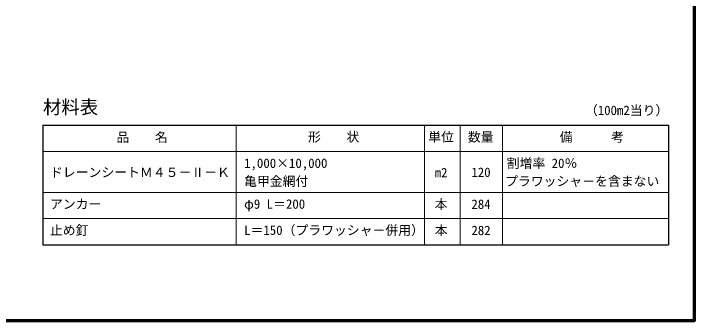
# Model space of a CAD drawing. Units: millimetres, scale not verified. Extents: x 200 to 8200, y 200 to 5838.
# Drawn here: x 4491 to 8200, y 200 to 1870 of the extents above; entities that cross this region are included whole.
import ezdxf
from ezdxf.enums import TextEntityAlignment as Align

# ---------------------------------------------------------------- set-up
doc = ezdxf.new("R2010")
doc.units = ezdxf.units.MM
doc.header["$LTSCALE"] = 20
doc.layers.add('C-MTR', color=5, linetype='Continuous')
doc.layers.add('C-MTR-TXT', color=5, linetype='Continuous')
for name, color, linetype, lineweight in [('C-MTR-FRAM', 5, 'Continuous', 25), ('C-MTR-LINE', 5, 'Continuous', 13), ('C-TTL', 2, 'Continuous', 70)]:
    doc.layers.add(name, color=color, linetype=linetype, lineweight=lineweight)
doc.styles.add('ＭＳ ゴシック', font='')
doc.styles.get('ＭＳ ゴシック').set_extended_font_data('MS Gothic')

msp = doc.modelspace()

# ---------------------------------------------------------------- linework, layer by layer
at = {"layer": 'C-MTR-FRAM'}
for p, q in [((4651.25, 1262.4), (4651.25, 611.75)), ((4651.25, 1262.4), (8058.63, 1262.4)), ((8058.63, 1262.4), (8058.63, 611.75)), ((4651.25, 611.75), (8058.63, 611.75))]:
    msp.add_line(p, q, dxfattribs=at)
at = {"layer": 'C-MTR-LINE'}
for p, q in [((5703.85, 1262.4), (5703.85, 611.75)), ((6729.72, 1262.4), (6729.72, 611.75)), ((6924.23, 1262.4), (6924.23, 611.75)), ((7154.69, 1262.4), (7154.69, 611.75)), ((4651.25, 1119.9), (8058.63, 1119.9)), ((4651.25, 896.75), (8058.63, 896.75)), ((4651.25, 754.25), (8058.63, 754.25))]:
    msp.add_line(p, q, dxfattribs=at)
at = {"layer": 'C-TTL'}
msp.add_lwpolyline([(200, 200), (8200, 200), (8200, 5740), (200, 5740)], close=True, dxfattribs=at)

# ---------------------------------------------------------------- texts
at = {"layer": 'C-MTR', "style": 'ＭＳ ゴシック'}
msp.add_text('材料表', height=73.31, dxfattribs=at).set_placement((4651.25, 1302.4), align=Align.BOTTOM_LEFT)
at = {"layer": 'C-MTR-TXT', "style": 'ＭＳ ゴシック'}
for s, p in [('（100m2当り）', (7603.63, 1302.4)), ('\u3000品\u3000\u3000名\u3000', (4981.65, 1156)), ('\u3000形\u3000\u3000状\u3000', (6024.79, 1157.9)), ('1,000×10,000', (5746.94, 1014.45)), ('割増率 20％', (7177.49, 1014.45)), ('ドレーンシートＭ４５－Ⅱ－Ｋ', (4689.25, 965.15)), ('亀甲金網付', (5746.94, 916.73)), ('プラワッシャ－を含まない', (7168.89, 916.73)), ('アンカー', (4689.25, 792.25)), ('φ9 L＝200', (5746.94, 792.25)), ('止め釘', (4689.25, 649.75)), ('L＝150（プラワッシャ－併用）', (5746.94, 649.75))]:
    msp.add_text(s, height=51.32, dxfattribs=at).set_placement(p, align=Align.BOTTOM_LEFT)
for s, p in [('単位', (6820.12, 1157.9)), ('m2', (6820.12, 963.25)), ('本', (6820.12, 791.3)), ('本', (6820.12, 648.8))]:
    msp.add_text(s, height=51.32, dxfattribs=at).set_placement(p, align=Align.BOTTOM_CENTER)
for s, p in [('数量', (7105.79, 1156.95)), ('\u3000備\u3000\u3000\u3000考\u3000', (7886.09, 1156.95)), ('120', (7089.92, 965.15)), ('284', (7089.92, 791.3)), ('282', (7089.92, 648.8))]:
    msp.add_text(s, height=51.32, dxfattribs=at).set_placement(p, align=Align.BOTTOM_RIGHT)

doc.saveas('drawing.dxf')
